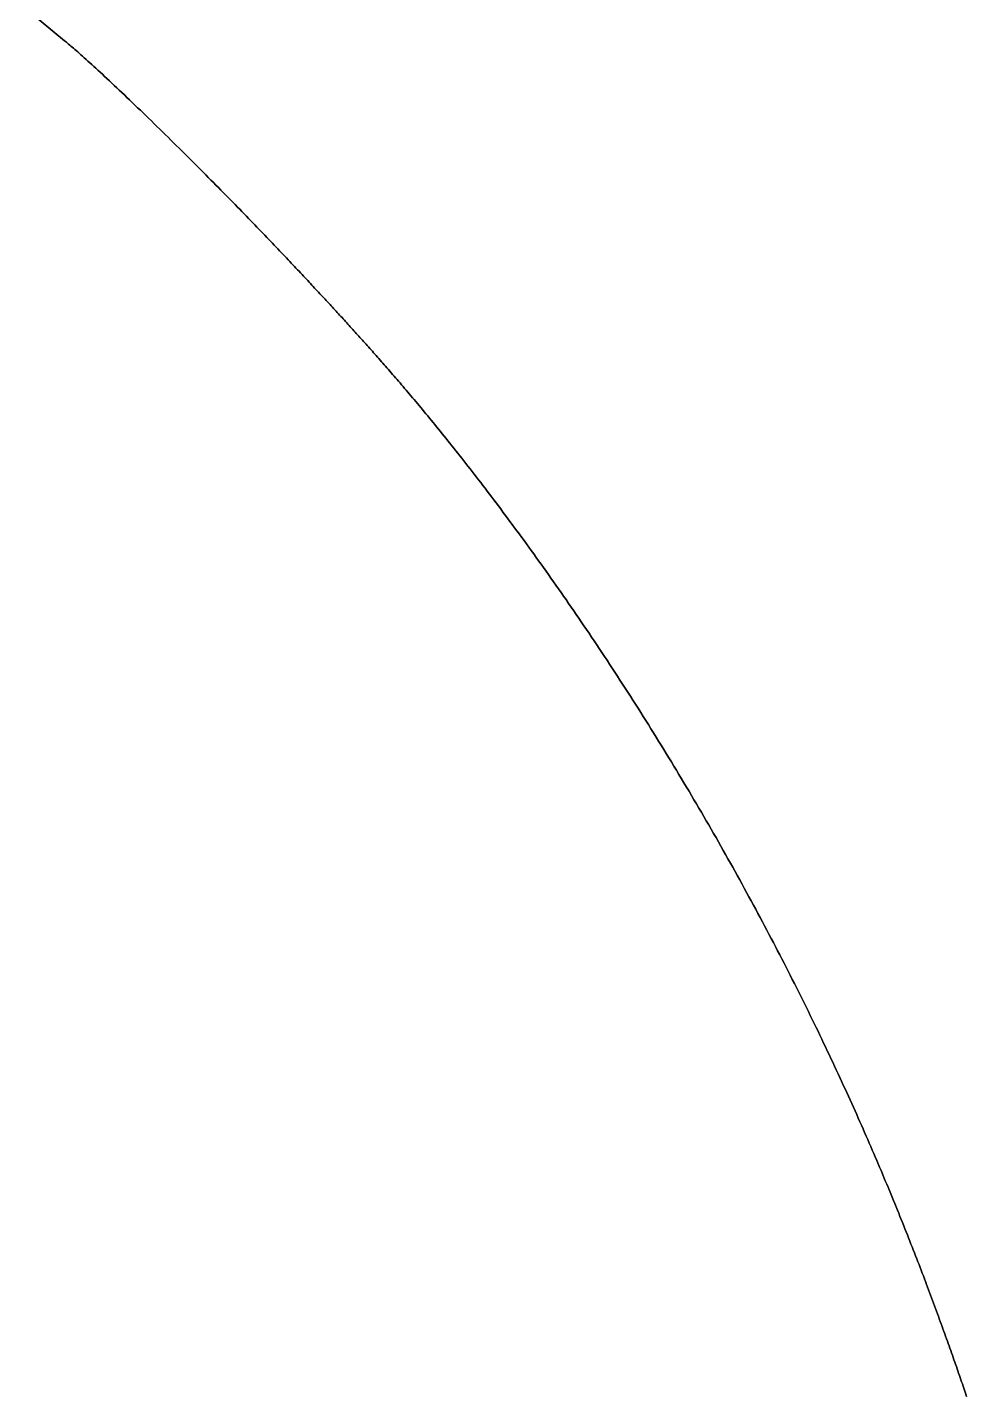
# Model space of a CAD drawing. Header units: inches. Extents: x 130170 to 284068, y 377793 to 804530.
# Drawn here: x 260612.4 to 260648.5, y 747870.6 to 747923.1 of the extents above; entities that cross this region are included whole.
import ezdxf

# ---------------------------------------------------------------- set-up
doc = ezdxf.new("R2010")
doc.units = ezdxf.units.IN
doc.header["$MEASUREMENT"] = 0
doc.layers.add('muni_il', color=7, linetype='Continuous')

msp = doc.modelspace()

# ---------------------------------------------------------------- linework, layer by layer
at = {"layer": 'muni_il'}
for points in [[(260648.475, 747870.488), (260648.448, 747870.566), (260648.421, 747870.645), (260648.394, 747870.724), (260648.366, 747870.804), (260648.338, 747870.885), (260648.31, 747870.966), (260648.282, 747871.047), (260648.254, 747871.129), (260648.225, 747871.212), (260648.196, 747871.295), (260648.167, 747871.379), (260648.138, 747871.463), (260648.108, 747871.548), (260648.079, 747871.634), (260648.048, 747871.72), (260648.018, 747871.806), (260647.987, 747871.894), (260647.957, 747871.981), (260647.925, 747872.07), (260647.894, 747872.159), (260647.862, 747872.248), (260647.83, 747872.339), (260647.798, 747872.429), (260647.765, 747872.521), (260647.733, 747872.613), (260647.7, 747872.705), (260647.666, 747872.798), (260647.632, 747872.892), (260647.598, 747872.987), (260647.564, 747873.082), (260647.529, 747873.178), (260647.495, 747873.274), (260647.459, 747873.371), (260647.424, 747873.468), (260647.388, 747873.567), (260647.352, 747873.665), (260647.315, 747873.765), (260647.278, 747873.865), (260647.241, 747873.966), (260647.204, 747874.067), (260647.166, 747874.169), (260647.128, 747874.272), (260647.089, 747874.375), (260647.051, 747874.479), (260647.011, 747874.583), (260646.972, 747874.689), (260646.932, 747874.794), (260646.892, 747874.901), (260646.851, 747875.008), (260646.81, 747875.116), (260646.769, 747875.224), (260646.727, 747875.333), (260646.685, 747875.443), (260646.643, 747875.554), (260646.6, 747875.665), (260646.557, 747875.776), (260646.513, 747875.889), (260646.469, 747876.002), (260646.425, 747876.115), (260646.381, 747876.23), (260646.335, 747876.345), (260646.29, 747876.46), (260646.244, 747876.576), (260646.198, 747876.693), (260646.151, 747876.811), (260646.104, 747876.929), (260646.057, 747877.048), (260646.009, 747877.168), (260645.96, 747877.288), (260645.912, 747877.408), (260645.863, 747877.53), (260645.813, 747877.652), (260645.763, 747877.775), (260645.713, 747877.898), (260645.662, 747878.022), (260645.611, 747878.147), (260645.559, 747878.272), (260645.507, 747878.398), (260645.454, 747878.524), (260645.401, 747878.652), (260645.348, 747878.779), (260645.294, 747878.908), (260645.24, 747879.037), (260645.185, 747879.167), (260645.13, 747879.297), (260645.074, 747879.428), (260645.018, 747879.559), (260644.962, 747879.692), (260644.905, 747879.824), (260644.847, 747879.958), (260644.79, 747880.092), (260644.731, 747880.226), (260644.672, 747880.361), (260644.613, 747880.497), (260644.553, 747880.634), (260644.493, 747880.771), (260644.432, 747880.908), (260644.371, 747881.046), (260644.31, 747881.185), (260644.247, 747881.324), (260644.185, 747881.464), (260644.122, 747881.604), (260644.058, 747881.745), (260643.994, 747881.887), (260643.93, 747882.029), (260643.865, 747882.171), (260643.8, 747882.314), (260643.734, 747882.458), (260643.667, 747882.602), (260643.6, 747882.747), (260643.533, 747882.892), (260643.465, 747883.038), (260643.397, 747883.184), (260643.328, 747883.331), (260643.259, 747883.478), (260643.189, 747883.626), (260643.119, 747883.774), (260643.048, 747883.923), (260642.977, 747884.072), (260642.905, 747884.222), (260642.833, 747884.372), (260642.761, 747884.523), (260642.688, 747884.674), (260642.614, 747884.825), (260642.54, 747884.977), (260642.465, 747885.13), (260642.39, 747885.282), (260642.315, 747885.436), (260642.239, 747885.589), (260642.163, 747885.743), (260642.086, 747885.898), (260642.008, 747886.052), (260641.93, 747886.207), (260641.852, 747886.363), (260641.773, 747886.519), (260641.694, 747886.675), (260641.614, 747886.832), (260641.534, 747886.989), (260641.454, 747887.146), (260641.373, 747887.303), (260641.291, 747887.461), (260641.209, 747887.619), (260641.127, 747887.778), (260641.044, 747887.936), (260640.961, 747888.095), (260640.877, 747888.255), (260640.793, 747888.414), (260640.708, 747888.574), (260640.623, 747888.734), (260640.538, 747888.894), (260640.452, 747889.055), (260640.366, 747889.215), (260640.279, 747889.376), (260640.192, 747889.537), (260640.105, 747889.698), (260640.017, 747889.859), (260639.928, 747890.021), (260639.84, 747890.183), (260639.751, 747890.344), (260639.661, 747890.506), (260639.571, 747890.668), (260639.481, 747890.83), (260639.391, 747890.992), (260639.3, 747891.155), (260639.208, 747891.317), (260639.117, 747891.479), (260639.025, 747891.642), (260638.933, 747891.804), (260638.84, 747891.967), (260638.747, 747892.129), (260638.654, 747892.291), (260638.56, 747892.454), (260638.467, 747892.616), (260638.372, 747892.778), (260638.278, 747892.941), (260638.183, 747893.103), (260638.088, 747893.265), (260637.993, 747893.427), (260637.897, 747893.589), (260637.802, 747893.751), (260637.705, 747893.912), (260637.609, 747894.074), (260637.513, 747894.235), (260637.416, 747894.396), (260637.319, 747894.557), (260637.222, 747894.718), (260637.124, 747894.878), (260637.027, 747895.039), (260636.929, 747895.199), (260636.831, 747895.359), (260636.733, 747895.518), (260636.635, 747895.678), (260636.537, 747895.837), (260636.438, 747895.995), (260636.339, 747896.154), (260636.241, 747896.312), (260636.142, 747896.47), (260636.043, 747896.627), (260635.944, 747896.784), (260635.845, 747896.941), (260635.745, 747897.097), (260635.646, 747897.253), (260635.547, 747897.408), (260635.447, 747897.563), (260635.348, 747897.717), (260635.248, 747897.871), (260635.149, 747898.025), (260635.05, 747898.178), (260634.95, 747898.331), (260634.851, 747898.483), (260634.751, 747898.634), (260634.652, 747898.785), (260634.553, 747898.935), (260634.453, 747899.085), (260634.354, 747899.235), (260634.255, 747899.383), (260634.156, 747899.531), (260634.057, 747899.679), (260633.958, 747899.826), (260633.86, 747899.972), (260633.761, 747900.117), (260633.663, 747900.262), (260633.565, 747900.407), (260633.467, 747900.55), (260633.369, 747900.693), (260633.271, 747900.835), (260633.173, 747900.976), (260633.076, 747901.117), (260632.979, 747901.257), (260632.882, 747901.396), (260632.786, 747901.535), (260632.689, 747901.672), (260632.593, 747901.809), (260632.497, 747901.945), (260632.402, 747902.08), (260632.306, 747902.215), (260632.211, 747902.349), (260632.117, 747902.481), (260632.022, 747902.613), (260631.928, 747902.744), (260631.835, 747902.875), (260631.741, 747903.004), (260631.648, 747903.133), (260631.556, 747903.26), (260631.464, 747903.387), (260631.372, 747903.513), (260631.28, 747903.638), (260631.189, 747903.762), (260631.099, 747903.885), (260631.009, 747904.007), (260630.919, 747904.128), (260630.829, 747904.249), (260630.741, 747904.368), (260630.652, 747904.486), (260630.564, 747904.604), (260630.477, 747904.72), (260630.39, 747904.836), (260630.303, 747904.95), (260630.217, 747905.064), (260630.132, 747905.177), (260630.047, 747905.288), (260629.962, 747905.399), (260629.878, 747905.509), (260629.795, 747905.617), (260629.712, 747905.725), (260629.629, 747905.832), (260629.548, 747905.938), (260629.466, 747906.042), (260629.386, 747906.146), (260629.305, 747906.249), (260629.226, 747906.351), (260629.147, 747906.452), (260629.068, 747906.551), (260628.99, 747906.65), (260628.913, 747906.748), (260628.836, 747906.845), (260628.76, 747906.941), (260628.685, 747907.035), (260628.61, 747907.129), (260628.535, 747907.222), (260628.462, 747907.314), (260628.388, 747907.405), (260628.316, 747907.495), (260628.244, 747907.584), (260628.173, 747907.672), (260628.102, 747907.759), (260628.031, 747907.845), (260627.962, 747907.93), (260627.893, 747908.015), (260627.825, 747908.098), (260627.757, 747908.18), (260627.69, 747908.262), (260627.623, 747908.342), (260627.557, 747908.422), (260627.492, 747908.501), (260627.427, 747908.579), (260627.363, 747908.656), (260627.299, 747908.732), (260627.236, 747908.807), (260627.173, 747908.882), (260627.111, 747908.955), (260627.05, 747909.028), (260626.989, 747909.1), (260626.929, 747909.171), (260626.869, 747909.241), (260626.81, 747909.311), (260626.751, 747909.379), (260626.693, 747909.447), (260626.636, 747909.515), (260626.578, 747909.581), (260626.522, 747909.647), (260626.466, 747909.712), (260626.41, 747909.776), (260626.355, 747909.84), (260626.301, 747909.903), (260626.247, 747909.965), (260626.193, 747910.027), (260626.14, 747910.088), (260626.087, 747910.148), (260626.035, 747910.208), (260625.983, 747910.267), (260625.931, 747910.326), (260625.88, 747910.384), (260625.829, 747910.442), (260625.779, 747910.499), (260625.729, 747910.556), (260625.679, 747910.612), (260625.63, 747910.667), (260625.581, 747910.722), (260625.532, 747910.777), (260625.484, 747910.832), (260625.435, 747910.886), (260625.388, 747910.939), (260625.34, 747910.992), (260625.293, 747911.045), (260625.245, 747911.098), (260625.199, 747911.15), (260625.152, 747911.202), (260625.105, 747911.253), (260625.059, 747911.305), (260625.013, 747911.356), (260624.967, 747911.407), (260624.921, 747911.458), (260624.875, 747911.508), (260624.829, 747911.559), (260624.783, 747911.609), (260624.738, 747911.659), (260624.692, 747911.709), (260624.647, 747911.759), (260624.601, 747911.809), (260624.556, 747911.859), (260624.51, 747911.909), (260624.464, 747911.959), (260624.419, 747912.009), (260624.373, 747912.059), (260624.327, 747912.109), (260624.281, 747912.159), (260624.235, 747912.209), (260624.189, 747912.26), (260624.142, 747912.31), (260624.095, 747912.361), (260624.049, 747912.412), (260624.002, 747912.463), (260623.954, 747912.514), (260623.907, 747912.566), (260623.859, 747912.617), (260623.811, 747912.669), (260623.762, 747912.722), (260623.713, 747912.774), (260623.664, 747912.828), (260623.614, 747912.881), (260623.564, 747912.935), (260623.514, 747912.989), (260623.463, 747913.044), (260623.412, 747913.099), (260623.36, 747913.155), (260623.308, 747913.211), (260623.255, 747913.267), (260623.202, 747913.324), (260623.148, 747913.382), (260623.093, 747913.44), (260623.038, 747913.499), (260622.983, 747913.558), (260622.927, 747913.618), (260622.87, 747913.679), (260622.812, 747913.74), (260622.754, 747913.802), (260622.695, 747913.865), (260622.635, 747913.928), (260622.575, 747913.992), (260622.514, 747914.057), (260622.452, 747914.122), (260622.389, 747914.188), (260622.326, 747914.255), (260622.261, 747914.323), (260622.196, 747914.392), (260622.13, 747914.461), (260622.064, 747914.531), (260621.996, 747914.603), (260621.927, 747914.674), (260621.858, 747914.747), (260621.787, 747914.821), (260621.716, 747914.896), (260621.644, 747914.971), (260621.571, 747915.047), (260621.497, 747915.125), (260621.422, 747915.203), (260621.345, 747915.282), (260621.269, 747915.362), (260621.19, 747915.443), (260621.111, 747915.525), (260621.031, 747915.607), (260620.95, 747915.691), (260620.869, 747915.776), (260620.786, 747915.861), (260620.702, 747915.948), (260620.616, 747916.035), (260620.531, 747916.124), (260620.444, 747916.213), (260620.355, 747916.303), (260620.267, 747916.394), (260620.177, 747916.486), (260620.086, 747916.579), (260619.994, 747916.672), (260619.901, 747916.767), (260619.807, 747916.862), (260619.713, 747916.958), (260619.617, 747917.055), (260619.52, 747917.152), (260619.423, 747917.251), (260619.325, 747917.35), (260619.226, 747917.449), (260619.126, 747917.55), (260619.026, 747917.651), (260618.925, 747917.752), (260618.823, 747917.854), (260618.72, 747917.957), (260618.617, 747918.06), (260618.513, 747918.163), (260618.409, 747918.267), (260618.304, 747918.371), (260618.199, 747918.475), (260618.094, 747918.58), (260617.988, 747918.684), (260617.881, 747918.789), (260617.775, 747918.894), (260617.668, 747918.999), (260617.562, 747919.103), (260617.455, 747919.208), (260617.348, 747919.312), (260617.242, 747919.416), (260617.135, 747919.52), (260617.029, 747919.623), (260616.923, 747919.726), (260616.818, 747919.828), (260616.713, 747919.93), (260616.608, 747920.03), (260616.504, 747920.13), (260616.401, 747920.229), (260616.299, 747920.327), (260616.198, 747920.424), (260616.097, 747920.52), (260615.998, 747920.614), (260615.9, 747920.707), (260615.803, 747920.799), (260615.707, 747920.889), (260615.613, 747920.977), (260615.52, 747921.065), (260615.429, 747921.15), (260615.34, 747921.233), (260615.252, 747921.315), (260615.166, 747921.394), (260615.082, 747921.471), (260615, 747921.547), (260614.92, 747921.62), (260614.843, 747921.691), (260614.767, 747921.76), (260614.694, 747921.826), (260614.623, 747921.89), (260614.554, 747921.952), (260614.488, 747922.011), (260614.424, 747922.068), (260614.363, 747922.123), (260614.304, 747922.175), (260614.247, 747922.225), (260614.193, 747922.272), (260614.141, 747922.317), (260614.091, 747922.36), (260614.044, 747922.401), (260613.999, 747922.44), (260613.956, 747922.476), (260613.915, 747922.511), (260613.876, 747922.544), (260613.838, 747922.576), (260613.802, 747922.606), (260612.368, 747923.779)], [(260612.368, 747923.779), (260613.802, 747922.606), (260613.838, 747922.576), (260613.876, 747922.544), (260613.915, 747922.511), (260613.956, 747922.476), (260613.999, 747922.44), (260614.044, 747922.401), (260614.091, 747922.36), (260614.141, 747922.317), (260614.193, 747922.272), (260614.247, 747922.225), (260614.304, 747922.175), (260614.363, 747922.123), (260614.424, 747922.068), (260614.488, 747922.011), (260614.554, 747921.952), (260614.623, 747921.89), (260614.694, 747921.826), (260614.767, 747921.76), (260614.843, 747921.691), (260614.92, 747921.62), (260615, 747921.547), (260615.082, 747921.471), (260615.166, 747921.394), (260615.252, 747921.315), (260615.34, 747921.233), (260615.429, 747921.15), (260615.52, 747921.065), (260615.613, 747920.977), (260615.707, 747920.889), (260615.803, 747920.799), (260615.9, 747920.707), (260615.998, 747920.614), (260616.097, 747920.52), (260616.198, 747920.424), (260616.299, 747920.327), (260616.401, 747920.229), (260616.504, 747920.13), (260616.608, 747920.03), (260616.713, 747919.93), (260616.818, 747919.828), (260616.923, 747919.726), (260617.029, 747919.623), (260617.135, 747919.52), (260617.242, 747919.416), (260617.348, 747919.312), (260617.455, 747919.208), (260617.562, 747919.103), (260617.668, 747918.999), (260617.775, 747918.894), (260617.881, 747918.789), (260617.988, 747918.684), (260618.094, 747918.58), (260618.199, 747918.475), (260618.304, 747918.371), (260618.409, 747918.267), (260618.513, 747918.163), (260618.617, 747918.06), (260618.72, 747917.957), (260618.823, 747917.854), (260618.925, 747917.752), (260619.026, 747917.651), (260619.126, 747917.55), (260619.226, 747917.449), (260619.325, 747917.35), (260619.423, 747917.251), (260619.52, 747917.152), (260619.617, 747917.055), (260619.713, 747916.958), (260619.807, 747916.862), (260619.901, 747916.767), (260619.994, 747916.672), (260620.086, 747916.579), (260620.177, 747916.486), (260620.267, 747916.394), (260620.355, 747916.303), (260620.444, 747916.213), (260620.531, 747916.124), (260620.616, 747916.035), (260620.702, 747915.948), (260620.786, 747915.861), (260620.869, 747915.776), (260620.95, 747915.691), (260621.031, 747915.607), (260621.111, 747915.525), (260621.19, 747915.443), (260621.269, 747915.362), (260621.345, 747915.282), (260621.422, 747915.203), (260621.497, 747915.125), (260621.571, 747915.047), (260621.644, 747914.971), (260621.716, 747914.896), (260621.787, 747914.821), (260621.858, 747914.747), (260621.927, 747914.674), (260621.996, 747914.603), (260622.064, 747914.531), (260622.13, 747914.461), (260622.196, 747914.392), (260622.261, 747914.323), (260622.326, 747914.255), (260622.389, 747914.188), (260622.452, 747914.122), (260622.514, 747914.057), (260622.575, 747913.992), (260622.635, 747913.928), (260622.695, 747913.865), (260622.754, 747913.802), (260622.812, 747913.74), (260622.87, 747913.679), (260622.927, 747913.618), (260622.983, 747913.558), (260623.038, 747913.499), (260623.093, 747913.44), (260623.148, 747913.382), (260623.202, 747913.324), (260623.255, 747913.267), (260623.308, 747913.211), (260623.36, 747913.155), (260623.412, 747913.099), (260623.463, 747913.044), (260623.514, 747912.989), (260623.564, 747912.935), (260623.614, 747912.881), (260623.664, 747912.828), (260623.713, 747912.774), (260623.762, 747912.722), (260623.811, 747912.669), (260623.859, 747912.617), (260623.907, 747912.566), (260623.954, 747912.514), (260624.002, 747912.463), (260624.049, 747912.412), (260624.095, 747912.361), (260624.142, 747912.31), (260624.189, 747912.26), (260624.235, 747912.209), (260624.281, 747912.159), (260624.327, 747912.109), (260624.373, 747912.059), (260624.419, 747912.009), (260624.464, 747911.959), (260624.51, 747911.909), (260624.556, 747911.859), (260624.601, 747911.809), (260624.647, 747911.759), (260624.692, 747911.709), (260624.738, 747911.659), (260624.783, 747911.609), (260624.829, 747911.559), (260624.875, 747911.508), (260624.921, 747911.458), (260624.967, 747911.407), (260625.013, 747911.356), (260625.059, 747911.305), (260625.105, 747911.253), (260625.152, 747911.202), (260625.199, 747911.15), (260625.245, 747911.098), (260625.293, 747911.045), (260625.34, 747910.992), (260625.388, 747910.939), (260625.435, 747910.886), (260625.484, 747910.832), (260625.532, 747910.777), (260625.581, 747910.722), (260625.63, 747910.667), (260625.679, 747910.612), (260625.729, 747910.556), (260625.779, 747910.499), (260625.829, 747910.442), (260625.88, 747910.384), (260625.931, 747910.326), (260625.983, 747910.267), (260626.035, 747910.208), (260626.087, 747910.148), (260626.14, 747910.088), (260626.193, 747910.027), (260626.247, 747909.965), (260626.301, 747909.903), (260626.355, 747909.84), (260626.41, 747909.776), (260626.466, 747909.712), (260626.522, 747909.647), (260626.578, 747909.581), (260626.636, 747909.515), (260626.693, 747909.447), (260626.751, 747909.379), (260626.81, 747909.311), (260626.869, 747909.241), (260626.929, 747909.171), (260626.989, 747909.1), (260627.05, 747909.028), (260627.111, 747908.955), (260627.173, 747908.882), (260627.236, 747908.807), (260627.299, 747908.732), (260627.363, 747908.656), (260627.427, 747908.579), (260627.492, 747908.501), (260627.557, 747908.422), (260627.623, 747908.342), (260627.69, 747908.262), (260627.757, 747908.18), (260627.825, 747908.098), (260627.893, 747908.015), (260627.962, 747907.93), (260628.031, 747907.845), (260628.102, 747907.759), (260628.173, 747907.672), (260628.244, 747907.584), (260628.316, 747907.495), (260628.388, 747907.405), (260628.462, 747907.314), (260628.535, 747907.222), (260628.61, 747907.129), (260628.685, 747907.035), (260628.76, 747906.941), (260628.836, 747906.845), (260628.913, 747906.748), (260628.99, 747906.65), (260629.068, 747906.551), (260629.147, 747906.452), (260629.226, 747906.351), (260629.305, 747906.249), (260629.386, 747906.146), (260629.466, 747906.042), (260629.548, 747905.938), (260629.629, 747905.832), (260629.712, 747905.725), (260629.795, 747905.617), (260629.878, 747905.509), (260629.962, 747905.399), (260630.047, 747905.288), (260630.132, 747905.177), (260630.217, 747905.064), (260630.303, 747904.95), (260630.39, 747904.836), (260630.477, 747904.72), (260630.564, 747904.604), (260630.652, 747904.486), (260630.741, 747904.368), (260630.829, 747904.249), (260630.919, 747904.128), (260631.009, 747904.007), (260631.099, 747903.885), (260631.189, 747903.762), (260631.28, 747903.638), (260631.372, 747903.513), (260631.464, 747903.387), (260631.556, 747903.26), (260631.648, 747903.133), (260631.741, 747903.004), (260631.835, 747902.875), (260631.928, 747902.744), (260632.022, 747902.613), (260632.117, 747902.481), (260632.211, 747902.349), (260632.306, 747902.215), (260632.402, 747902.08), (260632.497, 747901.945), (260632.593, 747901.809), (260632.689, 747901.672), (260632.786, 747901.535), (260632.882, 747901.396), (260632.979, 747901.257), (260633.076, 747901.117), (260633.173, 747900.976), (260633.271, 747900.835), (260633.369, 747900.693), (260633.467, 747900.55), (260633.565, 747900.407), (260633.663, 747900.262), (260633.761, 747900.117), (260633.86, 747899.972), (260633.958, 747899.826), (260634.057, 747899.679), (260634.156, 747899.531), (260634.255, 747899.383), (260634.354, 747899.235), (260634.453, 747899.085), (260634.553, 747898.935), (260634.652, 747898.785), (260634.751, 747898.634), (260634.851, 747898.483), (260634.95, 747898.331), (260635.05, 747898.178), (260635.149, 747898.025), (260635.248, 747897.871), (260635.348, 747897.717), (260635.447, 747897.563), (260635.547, 747897.408), (260635.646, 747897.253), (260635.745, 747897.097), (260635.845, 747896.941), (260635.944, 747896.784), (260636.043, 747896.627), (260636.142, 747896.47), (260636.241, 747896.312), (260636.339, 747896.154), (260636.438, 747895.995), (260636.537, 747895.837), (260636.635, 747895.678), (260636.733, 747895.518), (260636.831, 747895.359), (260636.929, 747895.199), (260637.027, 747895.039), (260637.124, 747894.878), (260637.222, 747894.718), (260637.319, 747894.557), (260637.416, 747894.396), (260637.513, 747894.235), (260637.609, 747894.074), (260637.705, 747893.912), (260637.802, 747893.751), (260637.897, 747893.589), (260637.993, 747893.427), (260638.088, 747893.265), (260638.183, 747893.103), (260638.278, 747892.941), (260638.372, 747892.778), (260638.467, 747892.616), (260638.56, 747892.454), (260638.654, 747892.291), (260638.747, 747892.129), (260638.84, 747891.967), (260638.933, 747891.804), (260639.025, 747891.642), (260639.117, 747891.479), (260639.208, 747891.317), (260639.3, 747891.155), (260639.391, 747890.992), (260639.481, 747890.83), (260639.571, 747890.668), (260639.661, 747890.506), (260639.751, 747890.344), (260639.84, 747890.183), (260639.928, 747890.021), (260640.017, 747889.859), (260640.105, 747889.698), (260640.192, 747889.537), (260640.279, 747889.376), (260640.366, 747889.215), (260640.452, 747889.055), (260640.538, 747888.894), (260640.623, 747888.734), (260640.708, 747888.574), (260640.793, 747888.414), (260640.877, 747888.255), (260640.961, 747888.095), (260641.044, 747887.936), (260641.127, 747887.778), (260641.209, 747887.619), (260641.291, 747887.461), (260641.373, 747887.303), (260641.454, 747887.146), (260641.534, 747886.989), (260641.614, 747886.832), (260641.694, 747886.675), (260641.773, 747886.519), (260641.852, 747886.363), (260641.93, 747886.207), (260642.008, 747886.052), (260642.086, 747885.898), (260642.163, 747885.743), (260642.239, 747885.589), (260642.315, 747885.436), (260642.39, 747885.282), (260642.465, 747885.13), (260642.54, 747884.977), (260642.614, 747884.825), (260642.688, 747884.674), (260642.761, 747884.523), (260642.833, 747884.372), (260642.905, 747884.222), (260642.977, 747884.072), (260643.048, 747883.923), (260643.119, 747883.774), (260643.189, 747883.626), (260643.259, 747883.478), (260643.328, 747883.331), (260643.397, 747883.184), (260643.465, 747883.038), (260643.533, 747882.892), (260643.6, 747882.747), (260643.667, 747882.602), (260643.734, 747882.458), (260643.8, 747882.314), (260643.865, 747882.171), (260643.93, 747882.029), (260643.994, 747881.887), (260644.058, 747881.745), (260644.122, 747881.604), (260644.185, 747881.464), (260644.247, 747881.324), (260644.31, 747881.185), (260644.371, 747881.046), (260644.432, 747880.908), (260644.493, 747880.771), (260644.553, 747880.634), (260644.613, 747880.497), (260644.672, 747880.361), (260644.731, 747880.226), (260644.79, 747880.092), (260644.847, 747879.958), (260644.905, 747879.824), (260644.962, 747879.692), (260645.018, 747879.559), (260645.074, 747879.428), (260645.13, 747879.297), (260645.185, 747879.167), (260645.24, 747879.037), (260645.294, 747878.908), (260645.348, 747878.779), (260645.401, 747878.652), (260645.454, 747878.524), (260645.507, 747878.398), (260645.559, 747878.272), (260645.611, 747878.147), (260645.662, 747878.022), (260645.713, 747877.898), (260645.763, 747877.775), (260645.813, 747877.652), (260645.863, 747877.53), (260645.912, 747877.408), (260645.96, 747877.288), (260646.009, 747877.168), (260646.057, 747877.048), (260646.104, 747876.929), (260646.151, 747876.811), (260646.198, 747876.693), (260646.244, 747876.576), (260646.29, 747876.46), (260646.335, 747876.345), (260646.381, 747876.23), (260646.425, 747876.115), (260646.469, 747876.002), (260646.513, 747875.889), (260646.557, 747875.776), (260646.6, 747875.665), (260646.643, 747875.554), (260646.685, 747875.443), (260646.727, 747875.333), (260646.769, 747875.224), (260646.81, 747875.116), (260646.851, 747875.008), (260646.892, 747874.901), (260646.932, 747874.794), (260646.972, 747874.689), (260647.011, 747874.583), (260647.051, 747874.479), (260647.089, 747874.375), (260647.128, 747874.272), (260647.166, 747874.169), (260647.204, 747874.067), (260647.241, 747873.966), (260647.278, 747873.865), (260647.315, 747873.765), (260647.352, 747873.665), (260647.388, 747873.567), (260647.424, 747873.468), (260647.459, 747873.371), (260647.495, 747873.274), (260647.529, 747873.178), (260647.564, 747873.082), (260647.598, 747872.987), (260647.632, 747872.892), (260647.666, 747872.798), (260647.7, 747872.705), (260647.733, 747872.613), (260647.765, 747872.521), (260647.798, 747872.429), (260647.83, 747872.339), (260647.862, 747872.248), (260647.894, 747872.159), (260647.925, 747872.07), (260647.957, 747871.981), (260647.987, 747871.894), (260648.018, 747871.806), (260648.048, 747871.72), (260648.079, 747871.634), (260648.108, 747871.548), (260648.138, 747871.463), (260648.167, 747871.379), (260648.196, 747871.295), (260648.225, 747871.212), (260648.254, 747871.129), (260648.282, 747871.047), (260648.31, 747870.966), (260648.338, 747870.885), (260648.366, 747870.804), (260648.394, 747870.724), (260648.421, 747870.645), (260648.448, 747870.566), (260648.475, 747870.488)]]:
    msp.add_lwpolyline(points, dxfattribs=at)

doc.saveas('drawing.dxf')
